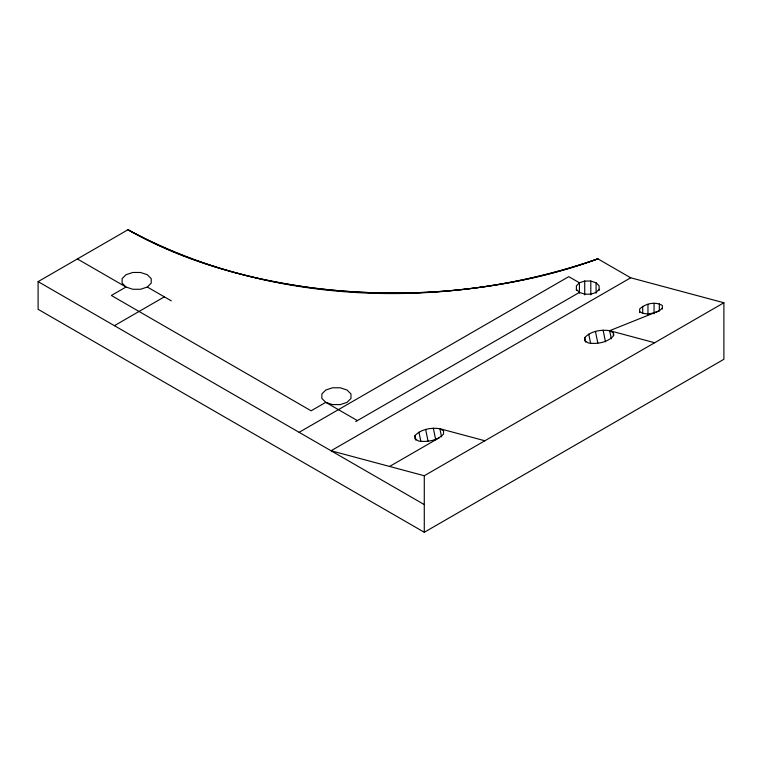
<?xml version="1.0" encoding="UTF-8"?>
<svg xmlns="http://www.w3.org/2000/svg" width="762" height="762" viewBox="0 0 762 762"><rect width="100%" height="100%" fill="white"/><g stroke="black" fill="none" stroke-linecap="round" stroke-linejoin="round"><path stroke-width="1.14" d="M414.995 435.55L414.861 438.817L418.586 441.017C427.244 442.284 437.188 440.703 443.474 434.178L443.608 430.921L439.893 428.711C431.225 427.444 421.281 429.025 414.995 435.55L415.947 440.217M584.778 337.528L584.654 340.785L588.369 342.986C597.027 344.262 606.971 342.681 613.258 336.156L613.391 332.889L609.676 330.689C601.008 329.422 591.074 331.003 584.778 337.528L585.74 342.195M147.314 287.026L151.219 283.121L151.219 278.625L147.314 274.72L140.56 272.472L132.769 272.472L126.006 274.72L122.11 278.625L122.11 283.121L126.006 287.026L132.769 289.274L140.56 289.274L147.314 287.026L171.288 300.866M599.132 289.36L596.084 292.408L590.807 294.17L584.711 294.161L579.434 292.408L576.396 289.36M662.388 309.029L662.388 305.514C655.482 301.2 645.29 303.533 639.642 309.029L639.642 312.544M662.388 308.086L659.34 310.791L609.676 330.689L611.343 338.852M38.1 281.626L127.987 229.733A378.638 218.608 0 0 0 597.856 258.832L630.688 277.787L723.9 302.762L723.9 359.283L424.282 532.267L38.1 309.305L38.1 281.626L424.282 504.587M114.405 325.688L164.344 296.856M299.123 432.33L568.785 276.644L579.434 282.797L584.711 281.035L590.807 281.035L596.084 282.797L599.132 285.845L599.132 290.455M355.721 421.567L579.434 292.408M630.688 277.787L331.06 450.771L424.282 475.745L723.9 302.762M389.592 466.449L439.522 437.626M609.676 330.689L654.653 342.738M484.87 440.769L439.893 428.711L441.56 436.874M639.642 311.61C645.471 315.668 653.348 313.439 659.34 310.791L659.34 303.752M77.381 258.947L126.006 287.026L111.366 295.485L311.115 410.804L325.755 402.346L332.508 404.603L340.309 404.603L347.062 402.346L350.968 398.45L350.968 393.944L347.062 390.049L340.309 387.791L332.508 387.791L325.755 390.049L321.859 393.944L321.859 398.45L325.755 402.346L357.388 420.605M613.391 332.889L613.867 335.223M603.104 330.137L605.485 341.795M595.436 331.375L597.818 343.033M588.731 334.08L590.636 343.414M433.321 428.158L435.702 439.817M425.653 429.406L428.034 441.065M418.948 432.111L420.853 441.436M654.063 303.286L654.063 313.773M647.967 304.228L647.967 314.773M642.69 306.334L642.69 313.296M596.084 282.797L596.084 293.18M590.807 281.035L590.807 294.875M584.711 281.035L584.711 294.875M579.434 293.18L579.434 282.797L576.396 285.845L576.396 290.455M424.282 475.745L424.282 532.267M597.856 258.832C446.656 311.334 270.234 306.4 127.987 229.733C184.633 261.461 248.05 279.187 312.125 287.874A378.228 218.37 0 0 0 438.969 291.579C493.062 287.541 546.745 277.216 597.856 258.832"/></g></svg>
